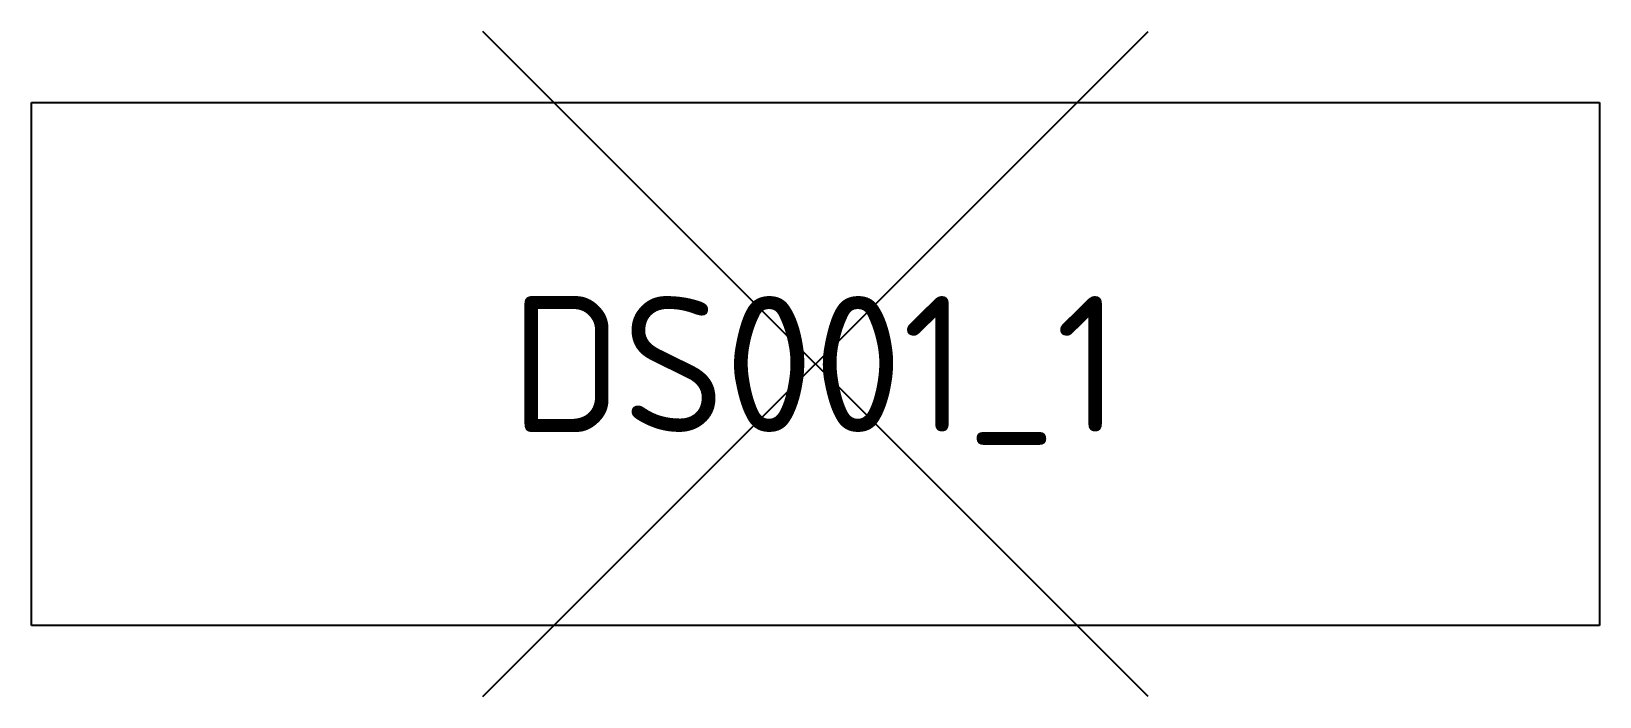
# Model space of a CAD drawing. Header units: metres. Extents: x -3 to 0, y -0.64 to 0.64.
import ezdxf
from ezdxf.enums import TextEntityAlignment as Align

# ---------------------------------------------------------------- set-up
doc = ezdxf.new("R2010")
doc.units = ezdxf.units.M
doc.styles.add('NLCS-ISO', font='NLCS-ISO.ttf')

msp = doc.modelspace()

# ---------------------------------------------------------------- linework, layer by layer
for p, q in [((-0.8636, -0.6364), (-2.1364, 0.6364)), ((-2.1364, -0.6364), (-0.8636, 0.6364)), ((-3, 0.5), (0, 0.5)), ((-3, -0.5), (-3, 0.5)), ((0, 0.5), (0, -0.5)), ((0, -0.5), (-3, -0.5))]:
    msp.add_line(p, q)

# ---------------------------------------------------------------- texts
at = {"style": 'NLCS-ISO'}
msp.add_text('DS001_1', height=0.26, dxfattribs=at).set_placement((-1.5, 0), align=Align.MIDDLE_CENTER)

doc.saveas('drawing.dxf')
